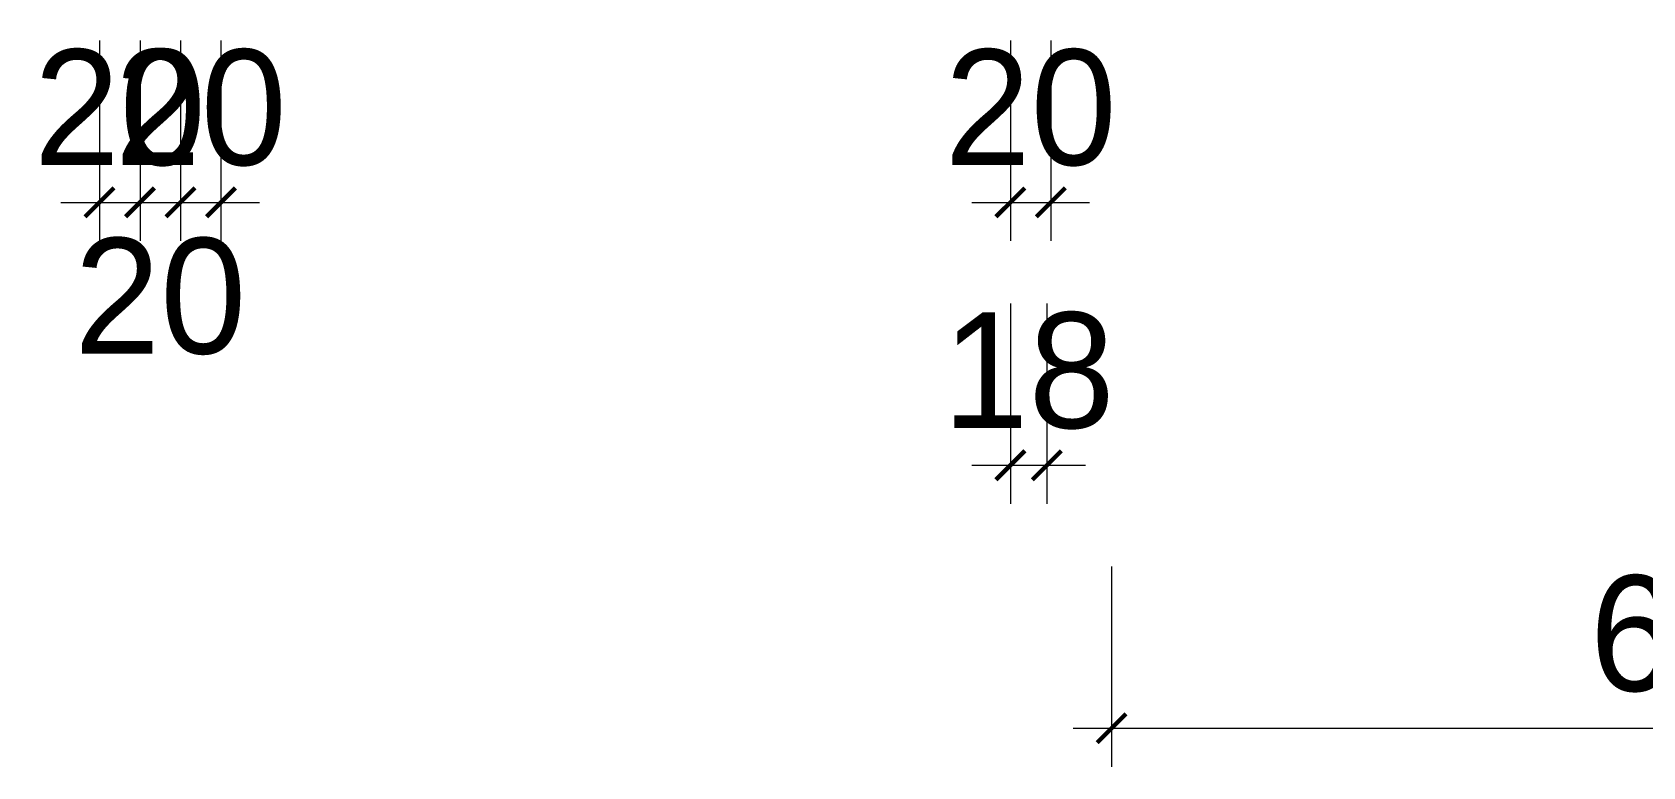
# Model space of a CAD drawing. Header units: millimetres. Extents: x 0 to 28440, y -12508 to -2066.
# Drawn here: x 14992 to 15787, y -9477 to -9113 of the extents above; entities that cross this region are included whole.
import ezdxf

# ---------------------------------------------------------------- set-up
doc = ezdxf.new("R2010")
doc.units = ezdxf.units.MM
doc.layers.add('SH-尺寸标注', color=32, linetype='Continuous')
doc.styles.get("Standard").update_dxf_attribs({"font": 'GothicA1-Regular.ttf'})
doc.dimstyles.new('D_8_1.4', dxfattribs={"dimtxt": 57.14286, "dimasz": 14.285715, "dimexe": 19.04762, "dimexo": 0, "dimgap": 0, "dimtad": 1, "dimdec": 0, "dimzin": 1, "dimdsep": 46, "dimtxsty": 'Standard', "dimblk": 'ARCHTICK', "dimcen": 0.09, "dimdle": 19.04762, "dimclrd": 32, "dimclre": 32, "dimclrt": 2, "dimadec": 0, "dimazin": 0, "dimtfac": 1, "dimtdec": 4, "dimtix": 1, "dimtmove": 2, "dimatfit": 3, "dimfxl": 80.000002, "dimfxlon": 1, "dimtolj": 1, "dimtzin": 0, "dimlwd": 9, "dimlwe": 9, "dimarcsym": 0})

# ---------------------------------------------------------------- blocks, each defined once
blk = doc.blocks.new('_ArchTick')
at = {"color": 0, "linetype": 'ByBlock', "const_width": 0.15}
blk.add_lwpolyline([(-0.5, -0.5), (0.5, 0.5)], dxfattribs=at)
blk = doc.blocks.new('*D206')
at = {"layer": 'Defpoints', "color": 0}
for p in [(15044.79, -9117.6), (15064.79, -9117.6), (15064.79, -9197.6)]:
    blk.add_point(p, dxfattribs=at)
at = {"layer": 'SH-尺寸标注', "color": 32, "linetype": 'Continuous', "lineweight": 9}
for p, q in [((15044.79, -9117.6), (15044.79, -9216.65)), ((15064.79, -9117.6), (15064.79, -9216.65)), ((15025.74, -9197.6), (15083.84, -9197.6))]:
    blk.add_line(p, q, dxfattribs=at)
at = {"layer": 'SH-尺寸标注', "color": 32, "lineweight": 9, "xscale": 14.28571493455343, "yscale": 14.28571493455343, "zscale": 14.28571493455343, "rotation": 180}
blk.add_blockref('_ArchTick', (15044.79, -9197.6), dxfattribs=at)
at = {"layer": 'SH-尺寸标注', "color": 32, "lineweight": 9, "xscale": 14.28571493455343, "yscale": 14.28571493455343, "zscale": 14.28571493455343}
blk.add_blockref('_ArchTick', (15064.79, -9197.6), dxfattribs=at)
at = {"layer": 'SH-尺寸标注', "color": 2, "insert": (15054.79, -9244.22), "char_height": 57.143, "attachment_point": 5}
blk.add_mtext('\\A1;20', dxfattribs=at)
blk = doc.blocks.new('*D205')
at = {"layer": 'Defpoints', "color": 0}
for p in [(15064.79, -9117.6), (15084.79, -9117.6), (15084.79, -9197.6)]:
    blk.add_point(p, dxfattribs=at)
at = {"layer": 'SH-尺寸标注', "color": 32, "linetype": 'Continuous', "lineweight": 9}
for p, q in [((15064.79, -9117.6), (15064.79, -9216.65)), ((15084.79, -9117.6), (15084.79, -9216.65)), ((15045.74, -9197.6), (15103.84, -9197.6))]:
    blk.add_line(p, q, dxfattribs=at)
at = {"layer": 'SH-尺寸标注', "color": 32, "lineweight": 9, "xscale": 14.28571493455343, "yscale": 14.28571493455343, "zscale": 14.28571493455343, "rotation": 180}
blk.add_blockref('_ArchTick', (15064.79, -9197.6), dxfattribs=at)
at = {"layer": 'SH-尺寸标注', "color": 32, "lineweight": 9, "xscale": 14.28571493455343, "yscale": 14.28571493455343, "zscale": 14.28571493455343}
blk.add_blockref('_ArchTick', (15084.79, -9197.6), dxfattribs=at)
at = {"layer": 'SH-尺寸标注', "color": 2, "insert": (15074.79, -9150.99), "char_height": 57.143, "attachment_point": 5}
blk.add_mtext('\\A1;20', dxfattribs=at)
blk = doc.blocks.new('*D204')
at = {"layer": 'Defpoints', "color": 0}
for p in [(15474.79, -9247.6), (15492.79, -9247.6), (15492.79, -9327.6)]:
    blk.add_point(p, dxfattribs=at)
at = {"layer": 'SH-尺寸标注', "color": 32, "linetype": 'Continuous', "lineweight": 9}
for p, q in [((15474.79, -9247.6), (15474.79, -9346.65)), ((15492.79, -9247.6), (15492.79, -9346.65)), ((15455.74, -9327.6), (15511.84, -9327.6))]:
    blk.add_line(p, q, dxfattribs=at)
at = {"layer": 'SH-尺寸标注', "color": 32, "lineweight": 9, "xscale": 14.28571493455343, "yscale": 14.28571493455343, "zscale": 14.28571493455343, "rotation": 180}
blk.add_blockref('_ArchTick', (15474.79, -9327.6), dxfattribs=at)
at = {"layer": 'SH-尺寸标注', "color": 32, "lineweight": 9, "xscale": 14.28571493455343, "yscale": 14.28571493455343, "zscale": 14.28571493455343}
blk.add_blockref('_ArchTick', (15492.79, -9327.6), dxfattribs=at)
at = {"layer": 'SH-尺寸标注', "color": 2, "insert": (15483.79, -9280.99), "char_height": 57.143, "attachment_point": 5}
blk.add_mtext('\\A1;18', dxfattribs=at)
blk = doc.blocks.new('*D201')
at = {"layer": 'Defpoints', "color": 0}
for p in [(15524.79, -9377.6), (16124.79, -9377.6), (16124.79, -9457.6)]:
    blk.add_point(p, dxfattribs=at)
at = {"layer": 'SH-尺寸标注', "color": 32, "linetype": 'Continuous', "lineweight": 9}
for p, q in [((15524.79, -9377.6), (15524.79, -9476.65)), ((16124.79, -9377.6), (16124.79, -9476.65)), ((15505.74, -9457.6), (16143.84, -9457.6))]:
    blk.add_line(p, q, dxfattribs=at)
at = {"layer": 'SH-尺寸标注', "color": 32, "lineweight": 9, "xscale": 14.28571493455343, "yscale": 14.28571493455343, "zscale": 14.28571493455343, "rotation": 180}
blk.add_blockref('_ArchTick', (15524.79, -9457.6), dxfattribs=at)
at = {"layer": 'SH-尺寸标注', "color": 32, "lineweight": 9, "xscale": 14.28571493455343, "yscale": 14.28571493455343, "zscale": 14.28571493455343}
blk.add_blockref('_ArchTick', (16124.79, -9457.6), dxfattribs=at)
at = {"layer": 'SH-尺寸标注', "color": 2, "insert": (15824.79, -9410.99), "char_height": 57.143, "attachment_point": 5}
blk.add_mtext('\\A1;600', dxfattribs=at)
blk = doc.blocks.new('*D195')
at = {"layer": 'Defpoints', "color": 0}
for p in [(15024.79, -9117.6), (15044.79, -9117.6), (15044.79, -9197.6)]:
    blk.add_point(p, dxfattribs=at)
at = {"layer": 'SH-尺寸标注', "color": 32, "linetype": 'Continuous', "lineweight": 9}
for p, q in [((15024.79, -9117.6), (15024.79, -9216.65)), ((15044.79, -9117.6), (15044.79, -9216.65)), ((15005.74, -9197.6), (15063.84, -9197.6))]:
    blk.add_line(p, q, dxfattribs=at)
at = {"layer": 'SH-尺寸标注', "color": 32, "lineweight": 9, "xscale": 14.28571493455343, "yscale": 14.28571493455343, "zscale": 14.28571493455343, "rotation": 180}
blk.add_blockref('_ArchTick', (15024.79, -9197.6), dxfattribs=at)
at = {"layer": 'SH-尺寸标注', "color": 32, "lineweight": 9, "xscale": 14.28571493455343, "yscale": 14.28571493455343, "zscale": 14.28571493455343}
blk.add_blockref('_ArchTick', (15044.79, -9197.6), dxfattribs=at)
at = {"layer": 'SH-尺寸标注', "color": 2, "insert": (15034.79, -9150.99), "char_height": 57.143, "attachment_point": 5}
blk.add_mtext('\\A1;20', dxfattribs=at)
blk = doc.blocks.new('*D190')
at = {"layer": 'Defpoints', "color": 0}
for p in [(15474.79, -9117.6), (15494.79, -9117.6), (15494.79, -9197.6)]:
    blk.add_point(p, dxfattribs=at)
at = {"layer": 'SH-尺寸标注', "color": 32, "linetype": 'Continuous', "lineweight": 9}
for p, q in [((15474.79, -9117.6), (15474.79, -9216.65)), ((15494.79, -9117.6), (15494.79, -9216.65)), ((15455.74, -9197.6), (15513.84, -9197.6))]:
    blk.add_line(p, q, dxfattribs=at)
at = {"layer": 'SH-尺寸标注', "color": 32, "lineweight": 9, "xscale": 14.28571493455343, "yscale": 14.28571493455343, "zscale": 14.28571493455343, "rotation": 180}
blk.add_blockref('_ArchTick', (15474.79, -9197.6), dxfattribs=at)
at = {"layer": 'SH-尺寸标注', "color": 32, "lineweight": 9, "xscale": 14.28571493455343, "yscale": 14.28571493455343, "zscale": 14.28571493455343}
blk.add_blockref('_ArchTick', (15494.79, -9197.6), dxfattribs=at)
at = {"layer": 'SH-尺寸标注', "color": 2, "insert": (15484.79, -9150.99), "char_height": 57.143, "attachment_point": 5}
blk.add_mtext('\\A1;20', dxfattribs=at)

msp = doc.modelspace()

# ---------------------------------------------------------------- dimensions: what is measured, and where the dimension line sits
at = {"layer": 'SH-尺寸标注', "color": 32, "linetype": 'Continuous'}
for base, p1, p2, picture, middle in [((15044.79, -9197.6), (15024.79, -9117.6), (15044.79, -9117.6), '*D195', (15034.79, -9150.99)), ((15064.79, -9197.6), (15044.79, -9117.6), (15064.79, -9117.6), '*D206', (15054.79, -9244.22)), ((15084.79, -9197.6), (15064.79, -9117.6), (15084.79, -9117.6), '*D205', (15074.79, -9150.99)), ((15494.79, -9197.6), (15474.79, -9117.6), (15494.79, -9117.6), '*D190', (15484.79, -9150.99)), ((15492.79, -9327.6), (15474.79, -9247.6), (15492.79, -9247.6), '*D204', (15483.79, -9280.99)), ((16124.79, -9457.6), (15524.79, -9377.6), (16124.79, -9377.6), '*D201', (15824.79, -9410.99))]:
    dim = msp.add_linear_dim(base=base, p1=p1, p2=p2, dimstyle='D_8_1.4', override={"dimscale": 1, "dimclrt": 2}, dxfattribs=at)
    dim.commit()
    dim.dimension.update_dxf_attribs({"geometry": picture, "text_midpoint": middle, "dimtype": 160})

doc.saveas('drawing.dxf')
